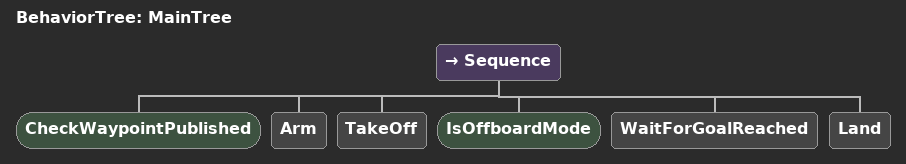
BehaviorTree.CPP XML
<?xml version="1.0" encoding="UTF-8"?>
<root BTCPP_format="3">
  <BehaviorTree ID="MainTree">
    <Sequence>
      <CheckWaypointPublished/>
      <Arm/>
      <TakeOff/>
      <IsOffboardMode/>
      <WaitForGoalReached/>
      <Land/>
    </Sequence>
  </BehaviorTree>

</root>
